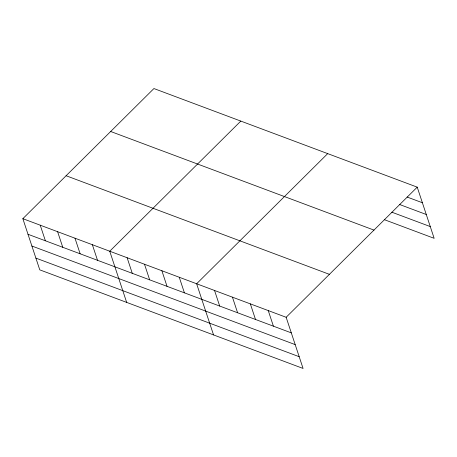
<?xml version="1.0" encoding="UTF-8"?>
<svg xmlns="http://www.w3.org/2000/svg" width="457" height="457" viewBox="0 0 457 457"><rect width="100%" height="100%" fill="white"/><g stroke="black" fill="none" stroke-linecap="round" stroke-linejoin="round"><path stroke-width="0.69" d="M22.85 218.68L286.151 317.284L303.077 368.451L39.77 269.847L22.85 218.68L153.923 88.549L417.23 187.153L434.15 238.32L384.417 219.697M240.816 121.088L109.737 251.219L126.663 302.385M327.703 153.626L196.63 283.757L213.55 334.924M286.151 317.284L417.23 187.153M407.13 197.036L422.382 202.742M399.744 204.553L426.267 214.487M391.803 212.179L430.266 226.581M110.668 131.49L373.975 230.094M66.105 175.739L329.406 274.337M28.008 234.275L291.309 332.873M31.887 246.015L295.193 344.612M35.892 258.108L299.192 356.711M268.248 310.577L273.406 326.172M250.345 303.871L255.503 319.466M232.436 297.164L237.594 312.759M214.533 290.463L219.691 306.053M179.253 277.25L184.411 292.84M161.875 270.744L167.034 286.333M144.498 264.232L149.65 279.827M127.12 257.725L132.273 273.32M92.36 244.712L97.518 260.301M74.982 238.206L80.141 253.795M57.605 231.693L62.763 247.288M40.227 225.187L45.386 240.782"/></g></svg>
